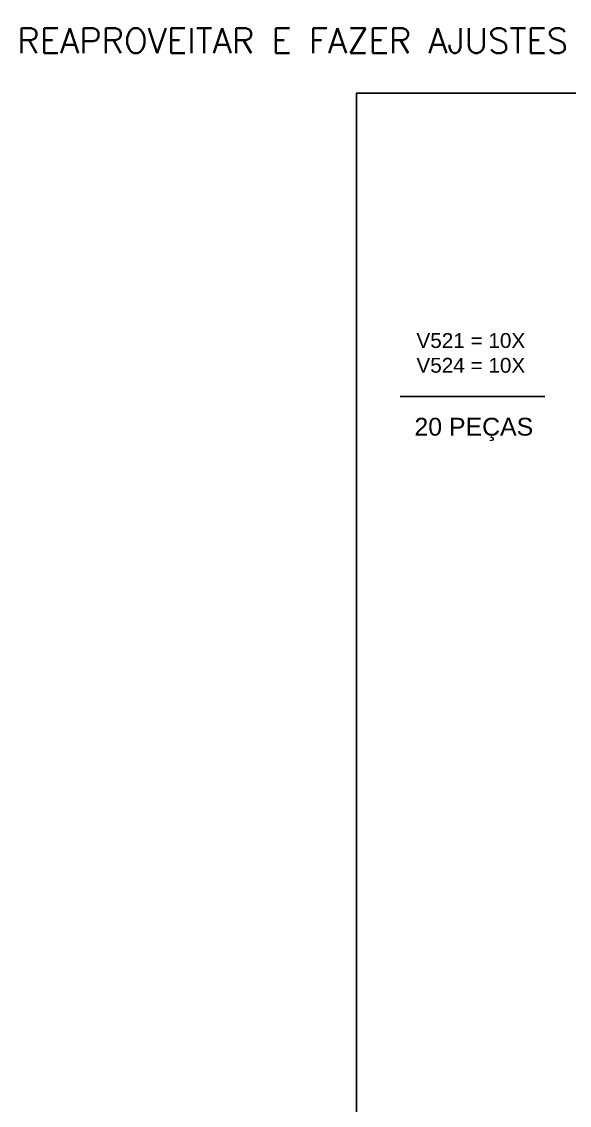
# Model space of a CAD drawing. Extents: x 18655 to 161354, y 153625 to 209880.
# Drawn here: x 20764 to 21208, y 205587 to 206464 of the extents above; entities that cross this region are included whole.
import ezdxf

# ---------------------------------------------------------------- set-up
doc = ezdxf.new("R2010")
doc.units = 0
for name, color, linetype in [('8', 111, 'CONTINUOUS'), ('HACHURA', 8, 'CONTINUOUS'), ('VIGAS', 3, 'CONTINUOUS')]:
    doc.layers.add(name, color=color, linetype=linetype)
doc.styles.add('R80-50', font='arial.ttf', dxfattribs={"height": 10})
doc.styles.get("Standard").update_dxf_attribs({"font": 'ROMANS.SHX'})

msp = doc.modelspace()

# ---------------------------------------------------------------- linework, layer by layer
at = {"layer": '8', "color": 5, "linetype": 'Continuous'}
msp.add_lwpolyline([(21632.25, 205441.09), (21035.44, 205441.09), (21035.44, 206405.88), (21632.25, 206405.88)], close=True, dxfattribs=at)
at = {"layer": 'HACHURA', "color": 7}
msp.add_line((21070.59, 206160.55), (21187.74, 206160.55), dxfattribs=at)

# ---------------------------------------------------------------- texts
at = {"layer": '8', "color": 1, "linetype": 'Continuous'}
msp.add_text('REAPROVEITAR E FAZER AJUSTES NOS GARFOS EM LOCAL QUE ESTÃO EM OBRA.', height=20.16, dxfattribs=at).set_placement((20760.87, 206438.22))
at = {"layer": 'VIGAS', "color": 7, "attachment_point": 1, "style": 'R80-50'}
for s, width, insert, char_height in [('V521 = 10X\\PV524 = 10X', 124.324, (21083.89, 206211.76), 12), ('20 PEÇAS', 162.221, (21082.27, 206143.26), 14.4)]:
    msp.add_mtext_dynamic_manual_height_columns(s, width=width, gutter_width=50, heights=[0], dxfattribs=dict(at, insert=insert, char_height=char_height))

doc.saveas('drawing.dxf')
